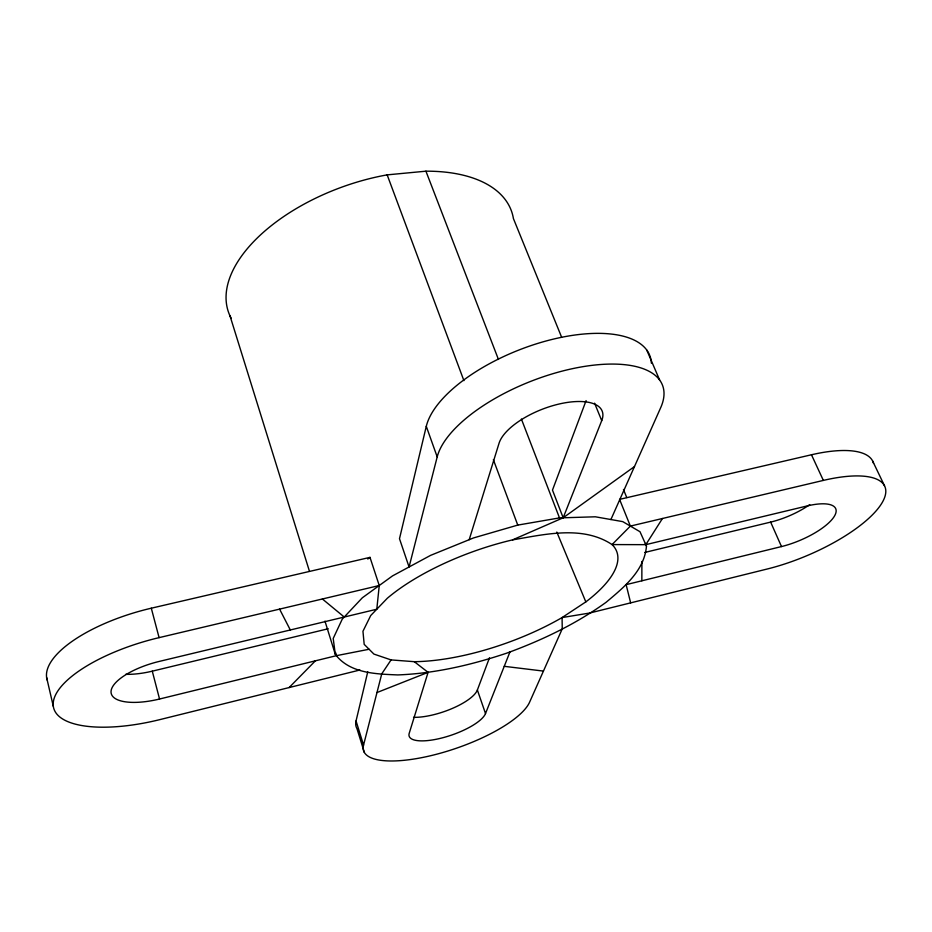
<?xml version="1.0" encoding="UTF-8"?>
<svg xmlns="http://www.w3.org/2000/svg" width="932" height="932" viewBox="0 0 932 932"><rect width="100%" height="100%" fill="white"/><g stroke="black" fill="none" stroke-linecap="round" stroke-linejoin="round"><path stroke-width="1.4" d="M641.845 580.799L641.892 561.437M47.206 680.057A107.39 40.915 -15.6 0 1 151.299 608.2L369.992 557.371L379.254 585.529L376.796 609.225L159.267 661.417A49.664 18.232 -15.7 0 0 111.036 691.952A49.664 18.232 -15.7 0 0 159.547 699.023L336.603 655.627L369.084 649.266M364.354 752.439L356.921 728.509A87.608 28.403 -18.9 0 1 356.047 720.949L367.756 671.832M426.285 426.332L399.49 538.708L409.066 566.982L437.201 456.89L426.285 426.332A119.576 52.786 -21.4 0 1 544.206 341.508A119.576 52.786 -21.4 0 1 651.363 363.177M645.375 543.403L646.47 546.094C644.385 570.862 623.799 587.381 606.138 602.27C575.615 624.254 541.515 640.47 506.262 653.309C471.149 665.005 434.836 673.51 397.743 674.931C375.817 673.964 349.919 673.533 335.322 654.415L324.965 621.12M363.55 745.099L381.759 673.836L391.067 659.914L414.286 661.685A134.581 48.674 -19.7 0 0 562.078 617.567L589.711 613.023L767.316 568.986A98.489 33.214 -22.9 0 0 881.427 503.839A98.489 33.214 -22.9 0 0 823.352 480.411L630.37 526.091L612.068 544.579A134.581 48.674 -19.7 0 1 585.832 601.897L562.078 617.567L562.241 628.855L529.621 702.134A88.156 27.529 -18.9 0 1 435.698 754.466A88.156 27.529 -18.9 0 1 363.55 745.099L356.047 720.949M414.286 661.685L428.091 672.345L409.218 733.286A40.472 12.629 -18.9 0 0 442.246 737.888A40.472 12.629 -18.9 0 0 485.514 713.551L510.002 651.806M469.18 539.71L499.051 443.259A55.337 23.556 -21.3 0 1 560.365 403.731A55.337 23.556 -21.3 0 1 601.722 420.647L563.173 517.784L512.53 539.884A134.581 48.674 -19.7 0 0 387.339 598.239L370.726 615.528L362.956 631.267L364.191 644.362L373.907 654.078L391.067 659.914M413.552 717.325A40.227 13.036 -18.9 0 0 452.195 708.495A40.227 13.036 -18.9 0 0 477.37 690.006L489.475 657.782M586.1 400.597L552.478 490.092L563.173 517.784L634.482 466.559M610.903 519.543L660.706 407.645A120.612 51.4 -21.3 0 0 571.293 368.921A120.612 51.4 -21.3 0 0 437.201 456.89M512.53 539.884C544.859 534.42 582.651 525.089 612.068 544.579L645.818 544.661L662.454 518.495M289.13 687.56L315.389 660.823M367.767 559.014L369.992 557.371M376.982 692.546L428.091 672.345M646.47 546.094L640.004 531.729L622.751 521.629L595.35 516.794L559.491 517.901L517.761 525.1L473.549 537.927L430.596 555.367L392.512 575.906L362.35 597.773L342.23 619.174L333.202 638.478L335.322 654.415M359.927 670.003L159.687 719.655A108.205 39.761 -15.7 0 1 53.182 704.382A108.205 39.761 -15.7 0 1 159.092 637.639L379.254 585.529M645.818 544.661L807.205 505.936A45.214 15.238 -22.9 0 1 834.152 516.596A45.214 15.238 -22.9 0 1 781.494 546.571L626.129 584.655L630.649 602.876M125.738 674.325A49.291 18.757 -15.6 0 0 152.277 671.168L328.239 628.751M644.746 552.455L770.648 522.106A44.899 15.693 -23.1 0 0 809.722 504.643M873.552 463.402A97.813 34.228 -23.1 0 0 811.469 454.769L619.57 499.366L630.37 526.091M231.252 318.395A150.238 79.791 -19.7 0 1 387.164 174.867L425.924 171.185A150.238 79.791 -19.7 0 1 513.415 218.566L561.6 337.174M504.247 666.322L543.438 671.087M322.379 598.985L344.246 617.031M279.588 609.12L290.306 629.974M872.62 461.002L884.526 485.817M811.469 454.769L823.352 480.411M770.648 522.106L781.494 546.571M646.785 350.106L659.588 379.918M556.812 532.067L585.832 601.897M594.593 403.195L601.722 420.647M623.473 489.486L626.758 497.572M425.924 171.185L498.445 359.449M521.396 419.039L559.491 517.901M387.164 174.867L463.903 380.64M493.366 459.686L517.761 525.1M477.37 690.006L485.514 713.551M335.765 652.936L336.603 655.627M230.018 315.913L309.424 571.176M151.299 608.2L159.092 637.639M152.277 671.168L159.547 699.023M46.6 677.436L53.322 706.374"/></g></svg>
